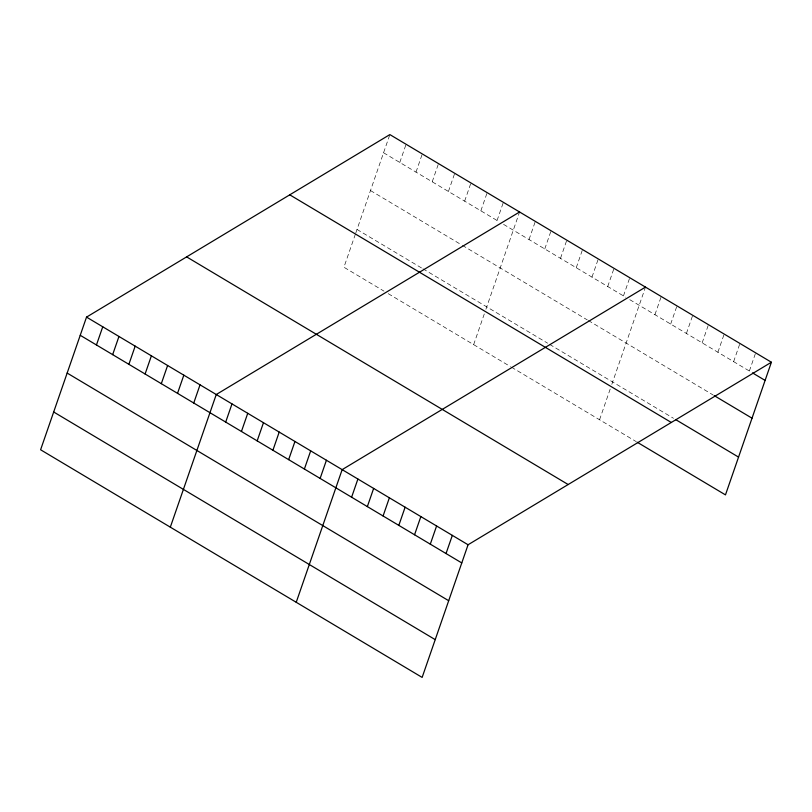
<?xml version="1.0" encoding="UTF-8"?>
<svg xmlns="http://www.w3.org/2000/svg" width="812" height="812" viewBox="0 0 812 812"><rect width="100%" height="100%" fill="white"/><g stroke="black" fill="none" stroke-linecap="round" stroke-linejoin="round"><path stroke-width="0.61" stroke-dasharray="4.06 3.04" d="M355.382 234.181L343.933 267.239L383.934 291.102M355.788 233.003L389.861 134.589M399.788 162.441L406.081 144.272M415.998 172.124L422.291 153.945M432.217 181.797L438.51 163.618M448.427 191.47L454.72 173.291M464.647 201.143L470.94 182.964M480.866 210.815L487.159 192.647M497.076 220.499L503.369 202.32M473.65 344.633L484.287 313.95M485.921 309.22L519.193 213.13M529.028 239.56L535.321 221.382M544.771 248.949L551.064 230.77M560.503 258.338L566.796 240.159M576.246 267.727L582.539 249.558M591.989 277.125L598.282 258.947M607.721 286.514L614.014 268.336M623.464 295.903L629.757 277.724M599.56 419.763L610.188 389.07M611.822 384.35L645.104 288.25M654.939 314.68L661.232 296.502M670.671 324.069L676.975 305.901M686.414 333.458L692.707 315.289M702.157 342.857L708.45 324.678M717.889 352.246L724.182 334.067M733.632 361.634L739.925 343.456M749.364 371.023L755.657 352.844M383.568 152.768L499.238 221.788M503.562 224.366L625.555 297.151M629.757 299.658L751.465 372.272M370.485 190.546L461.297 244.727M462.373 245.366L587.299 319.908M588.345 320.527L713.2 395.028M357.016 229.461L421.875 268.163M422.95 268.813L547.592 343.171M549.683 344.42L673.493 418.292M388.258 293.68L510.372 366.547M511.428 367.176L636.283 441.667"/><path stroke-width="1.22" d="M86.529 317.116L40.6 449.767L422.138 677.411L468.067 544.761L771.4 362.233L389.861 134.589L86.529 317.116L468.067 544.761M96.455 344.968L102.748 326.789M112.665 354.641L118.958 336.462M128.885 364.314L135.178 346.145M145.094 373.997L151.397 355.818M161.314 383.67L167.607 365.491M177.534 393.343L183.827 375.164M193.743 403.016L200.036 384.837M170.327 527.161L216.256 394.52L519.589 211.993M225.695 422.088L231.988 403.909M241.438 431.476L247.731 413.298M257.171 440.865L263.474 422.687M272.913 450.254L279.206 432.075M288.656 459.643L294.949 441.464M304.388 469.031L310.681 450.863M320.131 478.42L326.424 460.252M296.228 602.281L342.156 469.64L645.489 287.113M351.606 497.208L357.899 479.029M367.349 506.597L373.642 488.418M383.081 515.985L389.374 497.807M398.824 525.374L405.117 507.206M414.556 534.763L420.849 516.594M430.299 544.162L436.592 525.983M446.032 553.551L452.335 535.372M771.4 362.233L725.471 494.884L637.329 442.296M752.511 372.901L765.107 380.412M714.255 395.657L752.024 418.19M675.594 419.55L738.544 457.105M289.762 194.829L671.301 422.473M186.628 256.886L568.167 484.531M80.236 335.295L461.774 562.939M67.163 373.063L448.691 600.718M53.683 411.988L435.212 639.633"/></g></svg>
